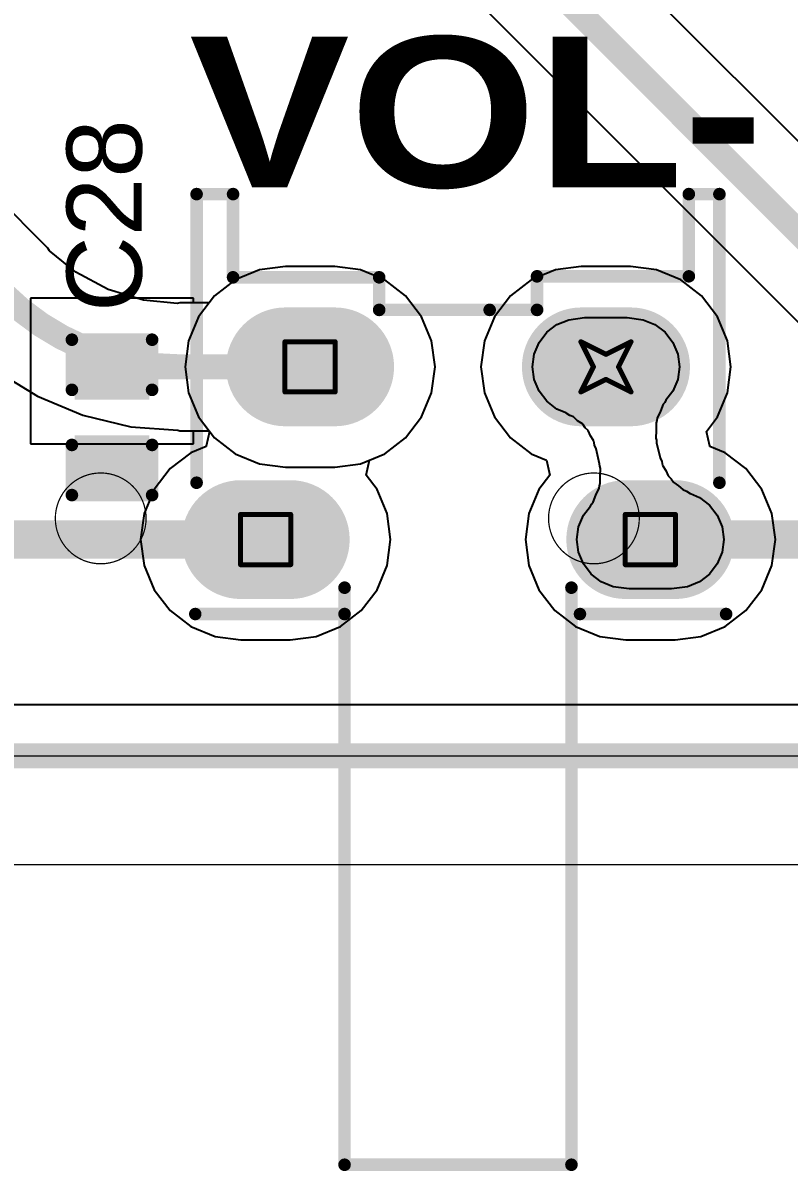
# Model space of a CAD drawing. Header units: inches. Extents: x -5 to 501, y -9 to 81.
# Drawn here: x 49.01 to 56.78, y -4.21 to 7.42 of the extents above; entities that cross this region are included whole.
import ezdxf

# ---------------------------------------------------------------- set-up
doc = ezdxf.new("R2010")
doc.units = ezdxf.units.IN
for name, color, linetype in [('Board Outline', 216, 'Continuous'), ('Bottom Layer', 5, 'Continuous'), ('Bottom Solder', 6, 'Continuous'), ('Drill Drawing', 1, 'Continuous'), ('Ground', 16, 'Continuous'), ('Mechanical 4', 56, 'Continuous'), ('Multi-Layer', 9, 'Continuous'), ('Pad Holes', 156, 'Continuous'), ('Power', 76, 'Continuous'), ('Top Layer', 1, 'Continuous'), ('Top Overlay', 2, 'Continuous'), ('Top Paste', 8, 'Continuous'), ('Top Solder', 216, 'Continuous')]:
    doc.layers.add(name, color=color, linetype=linetype)
doc.styles.add('Arial', font='', dxfattribs={"height": 0.2})
doc.styles.add('Arial Black_Bold', font='', dxfattribs={"height": 0.2})
doc.styles.get('Arial').set_extended_font_data('Arial')
doc.styles.get('Arial Black_Bold').set_extended_font_data('Arial Black', bold=True)

msp = doc.modelspace()

# ---------------------------------------------------------------- hatches: boundary and pattern name
at = {"layer": 'Bottom Layer'}
h = msp.add_hatch(color=5, dxfattribs=at)
edge = h.paths.add_edge_path()
edge.add_arc((51.672, 3.941), 0.5, 90, 270)
edge.add_line((51.672, 3.441), (52.172, 3.441))
edge.add_arc((52.172, 3.941), 0.5, 270, 450)
edge.add_line((52.172, 4.441), (51.672, 4.441))
h = msp.add_hatch(color=5, dxfattribs=at)
edge = h.paths.add_edge_path()
edge.add_arc((54.672, 3.941), 0.5, 90, 270)
edge.add_line((54.672, 3.441), (55.172, 3.441))
edge.add_arc((55.172, 3.941), 0.5, 270, 450)
edge.add_line((55.172, 4.441), (54.672, 4.441))
h = msp.add_hatch(color=5, dxfattribs=at)
edge = h.paths.add_edge_path()
edge.add_arc((51.222, 2.191), 0.5, 90, 270)
edge.add_line((51.222, 1.691), (51.722, 1.691))
edge.add_arc((51.722, 2.191), 0.5, 270, 450)
edge.add_line((51.722, 2.691), (51.222, 2.691))
h = msp.add_hatch(color=5, dxfattribs=at)
edge = h.paths.add_edge_path()
edge.add_arc((55.122, 2.191), 0.5, 90, 270)
edge.add_line((55.122, 1.691), (55.622, 1.691))
edge.add_arc((55.622, 2.191), 0.5, 270, 450)
edge.add_line((55.622, 2.691), (55.122, 2.691))
at = {"layer": 'Bottom Solder'}
h = msp.add_hatch(color=6, dxfattribs=at)
edge = h.paths.add_edge_path()
edge.add_arc((51.672, 3.941), 0.602, 90, 270)
edge.add_line((51.672, 3.339), (52.172, 3.339))
edge.add_arc((52.172, 3.941), 0.602, 270, 450)
edge.add_line((52.172, 4.543), (51.672, 4.543))
h = msp.add_hatch(color=6, dxfattribs=at)
edge = h.paths.add_edge_path()
edge.add_arc((54.672, 3.941), 0.602, 90, 270)
edge.add_line((54.672, 3.339), (55.172, 3.339))
edge.add_arc((55.172, 3.941), 0.602, 270, 450)
edge.add_line((55.172, 4.543), (54.672, 4.543))
h = msp.add_hatch(color=6, dxfattribs=at)
edge = h.paths.add_edge_path()
edge.add_arc((51.222, 2.191), 0.602, 90, 270)
edge.add_line((51.222, 1.589), (51.722, 1.589))
edge.add_arc((51.722, 2.191), 0.602, 270, 450)
edge.add_line((51.722, 2.793), (51.222, 2.793))
h = msp.add_hatch(color=6, dxfattribs=at)
edge = h.paths.add_edge_path()
edge.add_arc((55.122, 2.191), 0.602, 90, 270)
edge.add_line((55.122, 1.589), (55.622, 1.589))
edge.add_arc((55.622, 2.191), 0.602, 270, 450)
edge.add_line((55.622, 2.793), (55.122, 2.793))
at = {"layer": 'Ground'}
h = msp.add_hatch(color=16, dxfattribs=at)
edge = h.paths.add_edge_path()
edge.add_arc((51.672, 3.941), 0.5, 90, 270)
edge.add_line((51.672, 3.441), (52.172, 3.441))
edge.add_arc((52.172, 3.941), 0.5, 270, 450)
edge.add_line((52.172, 4.441), (51.672, 4.441))
h = msp.add_hatch(color=16, dxfattribs=at)
edge = h.paths.add_edge_path()
edge.add_arc((54.672, 3.941), 0.5, 90, 270)
edge.add_line((54.672, 3.441), (55.172, 3.441))
edge.add_arc((55.172, 3.941), 0.5, 270, 450)
edge.add_line((55.172, 4.441), (54.672, 4.441))
h = msp.add_hatch(color=16, dxfattribs=at)
edge = h.paths.add_edge_path()
edge.add_arc((51.222, 2.191), 0.5, 90, 270)
edge.add_line((51.222, 1.691), (51.722, 1.691))
edge.add_arc((51.722, 2.191), 0.5, 270, 450)
edge.add_line((51.722, 2.691), (51.222, 2.691))
h = msp.add_hatch(color=16, dxfattribs=at)
edge = h.paths.add_edge_path()
edge.add_arc((55.122, 2.191), 0.5, 90, 270)
edge.add_line((55.122, 1.691), (55.622, 1.691))
edge.add_arc((55.622, 2.191), 0.5, 270, 450)
edge.add_line((55.622, 2.691), (55.122, 2.691))
at = {"layer": 'Multi-Layer'}
h = msp.add_hatch(color=9, dxfattribs=at)
edge = h.paths.add_edge_path()
edge.add_arc((51.672, 3.941), 0.5, 90, 270)
edge.add_line((51.672, 3.441), (52.172, 3.441))
edge.add_arc((52.172, 3.941), 0.5, 270, 450)
edge.add_line((52.172, 4.441), (51.672, 4.441))
h = msp.add_hatch(color=9, dxfattribs=at)
edge = h.paths.add_edge_path()
edge.add_arc((54.672, 3.941), 0.5, 90, 270)
edge.add_line((54.672, 3.441), (55.172, 3.441))
edge.add_arc((55.172, 3.941), 0.5, 270, 450)
edge.add_line((55.172, 4.441), (54.672, 4.441))
h = msp.add_hatch(color=9, dxfattribs=at)
edge = h.paths.add_edge_path()
edge.add_arc((51.222, 2.191), 0.5, 90, 270)
edge.add_line((51.222, 1.691), (51.722, 1.691))
edge.add_arc((51.722, 2.191), 0.5, 270, 450)
edge.add_line((51.722, 2.691), (51.222, 2.691))
h = msp.add_hatch(color=9, dxfattribs=at)
edge = h.paths.add_edge_path()
edge.add_arc((55.122, 2.191), 0.5, 90, 270)
edge.add_line((55.122, 1.691), (55.622, 1.691))
edge.add_arc((55.622, 2.191), 0.5, 270, 450)
edge.add_line((55.622, 2.691), (55.122, 2.691))
at = {"layer": 'Pad Holes'}
h = msp.add_hatch(color=7, dxfattribs=at)
edge = h.paths.add_edge_path()
edge.add_arc((51.772, 3.941), 0.3, 90, 270)
edge.add_line((51.772, 3.641), (52.072, 3.641))
edge.add_arc((52.072, 3.941), 0.3, 270, 450)
edge.add_line((52.072, 4.241), (51.772, 4.241))
h = msp.add_hatch(color=7, dxfattribs=at)
edge = h.paths.add_edge_path()
edge.add_arc((54.772, 3.941), 0.3, 90, 270)
edge.add_line((54.772, 3.641), (55.072, 3.641))
edge.add_arc((55.072, 3.941), 0.3, 270, 450)
edge.add_line((55.072, 4.241), (54.772, 4.241))
h = msp.add_hatch(color=7, dxfattribs=at)
edge = h.paths.add_edge_path()
edge.add_arc((51.322, 2.191), 0.3, 90, 270)
edge.add_line((51.322, 1.891), (51.622, 1.891))
edge.add_arc((51.622, 2.191), 0.3, 270, 450)
edge.add_line((51.622, 2.491), (51.322, 2.491))
h = msp.add_hatch(color=7, dxfattribs=at)
edge = h.paths.add_edge_path()
edge.add_arc((55.222, 2.191), 0.3, 90, 270)
edge.add_line((55.222, 1.891), (55.522, 1.891))
edge.add_arc((55.522, 2.191), 0.3, 270, 450)
edge.add_line((55.522, 2.491), (55.222, 2.491))
at = {"layer": 'Power'}
h = msp.add_hatch(color=76, dxfattribs=at)
edge = h.paths.add_edge_path()
edge.add_arc((51.672, 3.941), 0.5, 90, 270)
edge.add_line((51.672, 3.441), (52.172, 3.441))
edge.add_arc((52.172, 3.941), 0.5, 270, 450)
edge.add_line((52.172, 4.441), (51.672, 4.441))
h = msp.add_hatch(color=76, dxfattribs=at)
edge = h.paths.add_edge_path()
edge.add_arc((54.672, 3.941), 0.5, 90, 270)
edge.add_line((54.672, 3.441), (55.172, 3.441))
edge.add_arc((55.172, 3.941), 0.5, 270, 450)
edge.add_line((55.172, 4.441), (54.672, 4.441))
h = msp.add_hatch(color=76, dxfattribs=at)
edge = h.paths.add_edge_path()
edge.add_arc((51.222, 2.191), 0.5, 90, 270)
edge.add_line((51.222, 1.691), (51.722, 1.691))
edge.add_arc((51.722, 2.191), 0.5, 270, 450)
edge.add_line((51.722, 2.691), (51.222, 2.691))
h = msp.add_hatch(color=76, dxfattribs=at)
edge = h.paths.add_edge_path()
edge.add_arc((55.122, 2.191), 0.5, 90, 270)
edge.add_line((55.122, 1.691), (55.622, 1.691))
edge.add_arc((55.622, 2.191), 0.5, 270, 450)
edge.add_line((55.622, 2.691), (55.122, 2.691))
at = {"layer": 'Top Layer'}
h = msp.add_hatch(color=1, dxfattribs=at)
edge = h.paths.add_edge_path()
edge.add_arc((51.672, 3.941), 0.5, 90, 270)
edge.add_line((51.672, 3.441), (52.172, 3.441))
edge.add_arc((52.172, 3.941), 0.5, 270, 450)
edge.add_line((52.172, 4.441), (51.672, 4.441))
h = msp.add_hatch(color=1, dxfattribs=at)
edge = h.paths.add_edge_path()
edge.add_arc((54.672, 3.941), 0.5, 90, 270)
edge.add_line((54.672, 3.441), (55.172, 3.441))
edge.add_arc((55.172, 3.941), 0.5, 270, 450)
edge.add_line((55.172, 4.441), (54.672, 4.441))
for points in [[(50.232, 3.67), (49.597, 3.67), (49.597, 4.128), (50.232, 4.128)], [(50.232, 2.731), (49.597, 2.731), (49.597, 3.188), (50.232, 3.188)]]:
    msp.add_hatch(color=1, dxfattribs=at).paths.add_polyline_path(points)
h = msp.add_hatch(color=1, dxfattribs=at)
edge = h.paths.add_edge_path()
edge.add_arc((51.222, 2.191), 0.5, 90, 270)
edge.add_line((51.222, 1.691), (51.722, 1.691))
edge.add_arc((51.722, 2.191), 0.5, 270, 450)
edge.add_line((51.722, 2.691), (51.222, 2.691))
h = msp.add_hatch(color=1, dxfattribs=at)
edge = h.paths.add_edge_path()
edge.add_arc((55.122, 2.191), 0.5, 90, 270)
edge.add_line((55.122, 1.691), (55.622, 1.691))
edge.add_arc((55.622, 2.191), 0.5, 270, 450)
edge.add_line((55.622, 2.691), (55.122, 2.691))
at = {"layer": 'Top Paste'}
for points in [[(50.232, 3.67), (49.597, 3.67), (49.597, 4.128), (50.232, 4.128)], [(50.232, 2.731), (49.597, 2.731), (49.597, 3.188), (50.232, 3.188)]]:
    msp.add_hatch(color=8, dxfattribs=at).paths.add_polyline_path(points)
at = {"layer": 'Top Solder'}
h = msp.add_hatch(color=216, dxfattribs=at)
edge = h.paths.add_edge_path()
edge.add_arc((51.672, 3.941), 0.602, 90, 270)
edge.add_line((51.672, 3.339), (52.172, 3.339))
edge.add_arc((52.172, 3.941), 0.602, 270, 450)
edge.add_line((52.172, 4.543), (51.672, 4.543))
h = msp.add_hatch(color=216, dxfattribs=at)
edge = h.paths.add_edge_path()
edge.add_arc((54.672, 3.941), 0.602, 90, 270)
edge.add_line((54.672, 3.339), (55.172, 3.339))
edge.add_arc((55.172, 3.941), 0.602, 270, 450)
edge.add_line((55.172, 4.543), (54.672, 4.543))
for points in [[(50.292, 3.61), (49.537, 3.61), (49.537, 4.187), (50.292, 4.187)], [(50.292, 2.671), (49.537, 2.671), (49.537, 3.248), (50.292, 3.248)]]:
    msp.add_hatch(color=216, dxfattribs=at).paths.add_polyline_path(points)
h = msp.add_hatch(color=216, dxfattribs=at)
edge = h.paths.add_edge_path()
edge.add_arc((51.222, 2.191), 0.602, 90, 270)
edge.add_line((51.222, 1.589), (51.722, 1.589))
edge.add_arc((51.722, 2.191), 0.602, 270, 450)
edge.add_line((51.722, 2.793), (51.222, 2.793))
h = msp.add_hatch(color=216, dxfattribs=at)
edge = h.paths.add_edge_path()
edge.add_arc((55.122, 2.191), 0.602, 90, 270)
edge.add_line((55.122, 1.589), (55.622, 1.589))
edge.add_arc((55.622, 2.191), 0.602, 270, 450)
edge.add_line((55.622, 2.793), (55.122, 2.793))

# ---------------------------------------------------------------- linework, layer by layer
at = {"layer": 'Board Outline'}
msp.add_lwpolyline([(0, 0, 0.254, 0.254, 0), (115, 0, 0.254, 0.254, 0)], format="xyseb", dxfattribs=at)
at = {"layer": 'Bottom Layer'}
for p, q in [((46.59, 14.673), (57.036, 4.227)), ((49.265, 5.143), (42.553, 11.855)), ((57.952, 5.143), (51.705, 11.39)), ((49.282, 5.117), (49.265, 5.143)), ((49.547, 4.9), (49.282, 5.117)), ((49.876, 4.724), (49.547, 4.9)), ((51.409, 4.923), (51.164, 4.821)), ((51.672, 4.958), (51.409, 4.923)), ((52.172, 4.958), (51.672, 4.958)), ((52.435, 4.923), (52.172, 4.958)), ((52.68, 4.821), (52.435, 4.923)), ((51.164, 4.821), (50.953, 4.66)), ((52.891, 4.66), (52.68, 4.821)), ((50.233, 4.616), (49.876, 4.724)), ((50.953, 4.66), (50.898, 4.588)), ((53.052, 4.449), (52.891, 4.66)), ((50.574, 4.582), (50.233, 4.616)), ((50.603, 4.588), (50.574, 4.582)), ((50.898, 4.588), (50.603, 4.588)), ((53.154, 4.204), (53.052, 4.449)), ((53.189, 3.941), (53.154, 4.204)), ((48.732, 3.904), (49.158, 3.643)), ((53.154, 3.678), (53.189, 3.941)), ((49.158, 3.643), (49.619, 3.452)), ((53.052, 3.433), (53.154, 3.678)), ((49.619, 3.452), (50.105, 3.335)), ((52.891, 3.222), (53.052, 3.433)), ((50.105, 3.335), (50.582, 3.298)), ((50.582, 3.298), (50.603, 3.294)), ((50.603, 3.294), (50.898, 3.294)), ((50.898, 3.294), (50.953, 3.222)), ((50.953, 3.222), (51.164, 3.061)), ((52.68, 3.061), (52.891, 3.222)), ((51.164, 3.061), (51.409, 2.959)), ((52.435, 2.959), (52.68, 3.061)), ((51.409, 2.959), (51.672, 2.924)), ((51.672, 2.924), (52.172, 2.924)), ((52.172, 2.924), (52.435, 2.959)), ((96.027, 0.518), (26.702, 0.518))]:
    msp.add_line(p, q, dxfattribs=at)
for points in [[(47.048, 15.131, 0.254, 0.254, 0), (57.494, 4.685, 0.254, 0.254, 0)], [(50.603, 3.941, 0.254, 0.254, -0.198912), (48.807, 4.685, 0.254, 0.254, 0)], [(50.603, 3.941, 0.254, 0.254, 0), (51.922, 3.941, 0.254, 0.254, 0)]]:
    msp.add_lwpolyline(points, format="xyseb", dxfattribs=at)
for points in [[(50.54, 3.941, 0.127, 0.127, 1), (50.667, 3.941, 0.127, 0.127, 1)], [(50.54, 3.941, 0.127, 0.127, 1), (50.667, 3.941, 0.127, 0.127, 1)], [(51.858, 3.941, 0.127, 0.127, 1), (51.985, 3.941, 0.127, 0.127, 1)]]:
    msp.add_lwpolyline(points, format="xyseb", close=True, dxfattribs=at)
at = {"layer": 'Drill Drawing'}
for points in [[(51.668, 4.195, 0.0508, 0.0508, 0), (52.176, 4.195, 0.0508, 0.0508, 0)], [(51.668, 3.687, 0.0508, 0.0508, 0), (51.668, 4.195, 0.0508, 0.0508, 0)], [(52.176, 3.687, 0.0508, 0.0508, 0), (52.176, 4.195, 0.0508, 0.0508, 0)], [(54.668, 4.195, 0.0508, 0.0508, 0), (54.922, 4.068, 0.0508, 0.0508, 0)], [(54.668, 4.195, 0.0508, 0.0508, 0), (54.795, 3.941, 0.0508, 0.0508, 0)], [(54.922, 4.068, 0.0508, 0.0508, 0), (55.176, 4.195, 0.0508, 0.0508, 0)], [(55.049, 3.941, 0.0508, 0.0508, 0), (55.176, 4.195, 0.0508, 0.0508, 0)], [(54.668, 3.687, 0.0508, 0.0508, 0), (54.795, 3.941, 0.0508, 0.0508, 0)], [(55.049, 3.941, 0.0508, 0.0508, 0), (55.176, 3.687, 0.0508, 0.0508, 0)], [(54.668, 3.687, 0.0508, 0.0508, 0), (54.922, 3.814, 0.0508, 0.0508, 0)], [(54.922, 3.814, 0.0508, 0.0508, 0), (55.176, 3.687, 0.0508, 0.0508, 0)], [(51.668, 3.687, 0.0508, 0.0508, 0), (52.176, 3.687, 0.0508, 0.0508, 0)], [(51.218, 2.445, 0.0508, 0.0508, 0), (51.726, 2.445, 0.0508, 0.0508, 0)], [(51.218, 1.937, 0.0508, 0.0508, 0), (51.218, 2.445, 0.0508, 0.0508, 0)], [(51.726, 1.937, 0.0508, 0.0508, 0), (51.726, 2.445, 0.0508, 0.0508, 0)], [(55.118, 2.445, 0.0508, 0.0508, 0), (55.626, 2.445, 0.0508, 0.0508, 0)], [(55.118, 1.937, 0.0508, 0.0508, 0), (55.118, 2.445, 0.0508, 0.0508, 0)], [(55.626, 1.937, 0.0508, 0.0508, 0), (55.626, 2.445, 0.0508, 0.0508, 0)], [(51.218, 1.937, 0.0508, 0.0508, 0), (51.726, 1.937, 0.0508, 0.0508, 0)], [(55.118, 1.937, 0.0508, 0.0508, 0), (55.626, 1.937, 0.0508, 0.0508, 0)]]:
    msp.add_lwpolyline(points, format="xyseb", dxfattribs=at)
for points in [[(51.655, 4.195, 0.0254, 0.0254, 1), (51.681, 4.195, 0.0254, 0.0254, 1)], [(51.655, 4.195, 0.0254, 0.0254, 1), (51.681, 4.195, 0.0254, 0.0254, 1)], [(52.163, 4.195, 0.0254, 0.0254, 1), (52.189, 4.195, 0.0254, 0.0254, 1)], [(52.163, 4.195, 0.0254, 0.0254, 1), (52.189, 4.195, 0.0254, 0.0254, 1)], [(54.655, 4.195, 0.0254, 0.0254, 1), (54.681, 4.195, 0.0254, 0.0254, 1)], [(54.655, 4.195, 0.0254, 0.0254, 1), (54.681, 4.195, 0.0254, 0.0254, 1)], [(55.163, 4.195, 0.0254, 0.0254, 1), (55.189, 4.195, 0.0254, 0.0254, 1)], [(55.163, 4.195, 0.0254, 0.0254, 1), (55.189, 4.195, 0.0254, 0.0254, 1)], [(54.909, 4.068, 0.0254, 0.0254, 1), (54.935, 4.068, 0.0254, 0.0254, 1)], [(54.909, 4.068, 0.0254, 0.0254, 1), (54.935, 4.068, 0.0254, 0.0254, 1)], [(54.782, 3.941, 0.0254, 0.0254, 1), (54.808, 3.941, 0.0254, 0.0254, 1)], [(54.782, 3.941, 0.0254, 0.0254, 1), (54.808, 3.941, 0.0254, 0.0254, 1)], [(55.036, 3.941, 0.0254, 0.0254, 1), (55.062, 3.941, 0.0254, 0.0254, 1)], [(55.036, 3.941, 0.0254, 0.0254, 1), (55.062, 3.941, 0.0254, 0.0254, 1)], [(54.909, 3.814, 0.0254, 0.0254, 1), (54.935, 3.814, 0.0254, 0.0254, 1)], [(54.909, 3.814, 0.0254, 0.0254, 1), (54.935, 3.814, 0.0254, 0.0254, 1)], [(51.655, 3.687, 0.0254, 0.0254, 1), (51.681, 3.687, 0.0254, 0.0254, 1)], [(51.655, 3.687, 0.0254, 0.0254, 1), (51.681, 3.687, 0.0254, 0.0254, 1)], [(52.163, 3.687, 0.0254, 0.0254, 1), (52.189, 3.687, 0.0254, 0.0254, 1)], [(52.163, 3.687, 0.0254, 0.0254, 1), (52.189, 3.687, 0.0254, 0.0254, 1)], [(54.655, 3.687, 0.0254, 0.0254, 1), (54.681, 3.687, 0.0254, 0.0254, 1)], [(54.655, 3.687, 0.0254, 0.0254, 1), (54.681, 3.687, 0.0254, 0.0254, 1)], [(55.163, 3.687, 0.0254, 0.0254, 1), (55.189, 3.687, 0.0254, 0.0254, 1)], [(55.163, 3.687, 0.0254, 0.0254, 1), (55.189, 3.687, 0.0254, 0.0254, 1)], [(51.205, 2.445, 0.0254, 0.0254, 1), (51.231, 2.445, 0.0254, 0.0254, 1)], [(51.205, 2.445, 0.0254, 0.0254, 1), (51.231, 2.445, 0.0254, 0.0254, 1)], [(51.713, 2.445, 0.0254, 0.0254, 1), (51.739, 2.445, 0.0254, 0.0254, 1)], [(51.713, 2.445, 0.0254, 0.0254, 1), (51.739, 2.445, 0.0254, 0.0254, 1)], [(55.105, 2.445, 0.0254, 0.0254, 1), (55.131, 2.445, 0.0254, 0.0254, 1)], [(55.105, 2.445, 0.0254, 0.0254, 1), (55.131, 2.445, 0.0254, 0.0254, 1)], [(55.613, 2.445, 0.0254, 0.0254, 1), (55.639, 2.445, 0.0254, 0.0254, 1)], [(55.613, 2.445, 0.0254, 0.0254, 1), (55.639, 2.445, 0.0254, 0.0254, 1)], [(51.205, 1.937, 0.0254, 0.0254, 1), (51.231, 1.937, 0.0254, 0.0254, 1)], [(51.205, 1.937, 0.0254, 0.0254, 1), (51.231, 1.937, 0.0254, 0.0254, 1)], [(51.713, 1.937, 0.0254, 0.0254, 1), (51.739, 1.937, 0.0254, 0.0254, 1)], [(51.713, 1.937, 0.0254, 0.0254, 1), (51.739, 1.937, 0.0254, 0.0254, 1)], [(55.105, 1.937, 0.0254, 0.0254, 1), (55.131, 1.937, 0.0254, 0.0254, 1)], [(55.105, 1.937, 0.0254, 0.0254, 1), (55.131, 1.937, 0.0254, 0.0254, 1)], [(55.613, 1.937, 0.0254, 0.0254, 1), (55.639, 1.937, 0.0254, 0.0254, 1)], [(55.613, 1.937, 0.0254, 0.0254, 1), (55.639, 1.937, 0.0254, 0.0254, 1)]]:
    msp.add_lwpolyline(points, format="xyseb", close=True, dxfattribs=at)
at = {"layer": 'Ground'}
for p, q in [((51.409, 4.923), (51.164, 4.821)), ((51.672, 4.958), (51.409, 4.923)), ((52.172, 4.958), (51.672, 4.958)), ((52.435, 4.923), (52.172, 4.958)), ((52.68, 4.821), (52.435, 4.923)), ((51.164, 4.821), (50.953, 4.66)), ((52.891, 4.66), (52.68, 4.821)), ((50.953, 4.66), (50.791, 4.449)), ((53.052, 4.449), (52.891, 4.66)), ((50.791, 4.449), (50.69, 4.204)), ((53.154, 4.204), (53.052, 4.449)), ((50.69, 4.204), (50.655, 3.941)), ((53.189, 3.941), (53.154, 4.204)), ((50.655, 3.941), (50.69, 3.678)), ((53.154, 3.678), (53.189, 3.941)), ((50.69, 3.678), (50.791, 3.433)), ((53.052, 3.433), (53.154, 3.678)), ((50.791, 3.433), (50.953, 3.222)), ((52.891, 3.222), (53.052, 3.433)), ((50.953, 3.222), (51.164, 3.061)), ((52.68, 3.061), (52.891, 3.222)), ((51.164, 3.061), (51.409, 2.959)), ((52.435, 2.959), (52.68, 3.061)), ((51.409, 2.959), (51.672, 2.924)), ((51.672, 2.924), (52.172, 2.924)), ((52.172, 2.924), (52.435, 2.959)), ((96.027, 0.518), (0.518, 0.518))]:
    msp.add_line(p, q, dxfattribs=at)
at = {"layer": 'Mechanical 4'}
for points in [[(50.26, 2.406, 0.0127, 0.0127, 1), (49.34, 2.406, 0.0127, 0.0127, 1)], [(55.26, 2.406, 0.0127, 0.0127, 1), (54.34, 2.406, 0.0127, 0.0127, 1)], [(49.337, 2.406, 0.00635, 0.00635, 1), (49.343, 2.406, 0.00635, 0.00635, 1)], [(50.257, 2.406, 0.00635, 0.00635, 1), (50.263, 2.406, 0.00635, 0.00635, 1)], [(54.337, 2.406, 0.00635, 0.00635, 1), (54.343, 2.406, 0.00635, 0.00635, 1)], [(55.257, 2.406, 0.00635, 0.00635, 1), (55.263, 2.406, 0.00635, 0.00635, 1)]]:
    msp.add_lwpolyline(points, format="xyseb", close=True, dxfattribs=at)
for points in [[(0.001, -0.002, 0.0127, 0.0127, 0), (115.001, -0.002, 0.0127, 0.0127, 0)], [(4.678, -1.102, 0.0127, 0.0127, 0), (110.278, -1.102, 0.0127, 0.0127, 0)]]:
    msp.add_lwpolyline(points, format="xyseb", dxfattribs=at)
at = {"layer": 'Power'}
for p, q in [((51.409, 4.923), (51.164, 4.821)), ((51.672, 4.958), (51.409, 4.923)), ((52.172, 4.958), (51.672, 4.958)), ((52.435, 4.923), (52.172, 4.958)), ((52.68, 4.821), (52.435, 4.923)), ((54.409, 4.923), (54.164, 4.821)), ((54.672, 4.958), (54.409, 4.923)), ((55.172, 4.958), (54.672, 4.958)), ((55.435, 4.923), (55.172, 4.958)), ((55.68, 4.821), (55.435, 4.923)), ((51.164, 4.821), (50.953, 4.66)), ((52.891, 4.66), (52.68, 4.821)), ((54.164, 4.821), (53.953, 4.66)), ((55.891, 4.66), (55.68, 4.821)), ((50.953, 4.66), (50.791, 4.449)), ((53.052, 4.449), (52.891, 4.66)), ((53.953, 4.66), (53.791, 4.449)), ((56.052, 4.449), (55.891, 4.66)), ((50.791, 4.449), (50.69, 4.204)), ((53.154, 4.204), (53.052, 4.449)), ((53.791, 4.449), (53.69, 4.204)), ((54.544, 4.418), (54.706, 4.44)), ((54.706, 4.44), (55.138, 4.44)), ((55.138, 4.44), (55.3, 4.418)), ((56.154, 4.204), (56.052, 4.449)), ((54.322, 4.291), (54.425, 4.369)), ((54.425, 4.369), (54.544, 4.418)), ((55.3, 4.418), (55.419, 4.369)), ((55.419, 4.369), (55.521, 4.291)), ((50.69, 4.204), (50.655, 3.941)), ((53.189, 3.941), (53.154, 4.204)), ((53.69, 4.204), (53.655, 3.941)), ((54.195, 4.069), (54.244, 4.188)), ((54.244, 4.188), (54.322, 4.291)), ((55.521, 4.291), (55.6, 4.188)), ((55.6, 4.188), (55.649, 4.069)), ((56.189, 3.941), (56.154, 4.204)), ((54.178, 3.941), (54.195, 4.069)), ((55.649, 4.069), (55.666, 3.941)), ((50.655, 3.941), (50.69, 3.678)), ((53.154, 3.678), (53.189, 3.941)), ((53.655, 3.941), (53.69, 3.678)), ((54.195, 3.813), (54.178, 3.941)), ((55.666, 3.941), (55.649, 3.813)), ((56.154, 3.678), (56.189, 3.941)), ((54.244, 3.694), (54.195, 3.813)), ((55.649, 3.813), (55.6, 3.694)), ((50.69, 3.678), (50.791, 3.433)), ((53.052, 3.433), (53.154, 3.678)), ((53.69, 3.678), (53.791, 3.433)), ((54.322, 3.592), (54.244, 3.694)), ((55.6, 3.694), (55.53, 3.603)), ((56.052, 3.433), (56.154, 3.678)), ((54.425, 3.513), (54.322, 3.592)), ((54.516, 3.475), (54.425, 3.513)), ((55.475, 3.491), (55.441, 3.421)), ((55.502, 3.563), (55.475, 3.491)), ((55.519, 3.581), (55.502, 3.563)), ((55.53, 3.603), (55.519, 3.581)), ((50.791, 3.433), (50.903, 3.287)), ((52.891, 3.222), (53.052, 3.433)), ((53.791, 3.433), (53.953, 3.222)), ((54.518, 3.474), (54.516, 3.475)), ((54.52, 3.473), (54.518, 3.474)), ((54.556, 3.449), (54.52, 3.473)), ((54.594, 3.435), (54.556, 3.449)), ((54.635, 3.395), (54.594, 3.435)), ((54.684, 3.363), (54.635, 3.395)), ((55.439, 3.397), (55.43, 3.374)), ((55.43, 3.374), (55.432, 3.297)), ((55.441, 3.421), (55.439, 3.397)), ((55.941, 3.287), (56.052, 3.433)), ((50.903, 3.287), (50.868, 3.136)), ((54.685, 3.361), (54.684, 3.363)), ((54.687, 3.36), (54.685, 3.361)), ((54.688, 3.359), (54.687, 3.36)), ((54.711, 3.324), (54.688, 3.359)), ((54.741, 3.296), (54.711, 3.324)), ((54.765, 3.242), (54.741, 3.296)), ((55.432, 3.297), (55.427, 3.22)), ((55.976, 3.136), (55.941, 3.287)), ((52.68, 3.061), (52.891, 3.222)), ((53.953, 3.222), (54.164, 3.061)), ((54.796, 3.195), (54.765, 3.242)), ((54.797, 3.193), (54.796, 3.195)), ((54.799, 3.19), (54.797, 3.193)), ((54.806, 3.149), (54.799, 3.19)), ((54.823, 3.111), (54.806, 3.149)), ((55.427, 3.22), (55.435, 3.197)), ((55.435, 3.197), (55.436, 3.172)), ((55.436, 3.172), (55.471, 3.021)), ((50.714, 3.071), (50.503, 2.91)), ((50.868, 3.135), (50.714, 3.071)), ((50.868, 3.136), (50.868, 3.135)), ((52.526, 2.997), (52.68, 3.061)), ((54.164, 3.061), (54.318, 2.997)), ((54.858, 2.96), (54.823, 3.111)), ((55.976, 3.135), (55.976, 3.136)), ((56.13, 3.071), (55.976, 3.135)), ((56.341, 2.91), (56.13, 3.071)), ((50.503, 2.91), (50.341, 2.699)), ((52.491, 2.845), (52.525, 2.996)), ((52.525, 2.996), (52.526, 2.997)), ((54.318, 2.997), (54.318, 2.996)), ((54.318, 2.996), (54.353, 2.845)), ((54.859, 2.935), (54.858, 2.96)), ((54.867, 2.912), (54.859, 2.935)), ((54.862, 2.835), (54.867, 2.912)), ((55.471, 3.021), (55.488, 2.983)), ((55.488, 2.983), (55.495, 2.942)), ((55.495, 2.942), (55.497, 2.939)), ((55.497, 2.939), (55.498, 2.937)), ((55.498, 2.937), (55.529, 2.89)), ((56.503, 2.699), (56.341, 2.91)), ((52.602, 2.699), (52.491, 2.845)), ((54.353, 2.845), (54.242, 2.699)), ((54.864, 2.758), (54.862, 2.835)), ((55.529, 2.89), (55.553, 2.836)), ((55.553, 2.836), (55.583, 2.808)), ((55.583, 2.808), (55.606, 2.773)), ((50.341, 2.699), (50.24, 2.454)), ((52.704, 2.454), (52.602, 2.699)), ((54.242, 2.699), (54.14, 2.454)), ((54.819, 2.641), (54.853, 2.711)), ((54.853, 2.711), (54.855, 2.735)), ((54.855, 2.735), (54.864, 2.758)), ((55.606, 2.773), (55.607, 2.772)), ((55.607, 2.772), (55.609, 2.771)), ((55.609, 2.771), (55.61, 2.769)), ((55.61, 2.769), (55.659, 2.737)), ((55.659, 2.737), (55.7, 2.697)), ((55.7, 2.697), (55.738, 2.683)), ((55.738, 2.683), (55.774, 2.658)), ((56.604, 2.454), (56.503, 2.699)), ((54.775, 2.551), (54.792, 2.569)), ((54.792, 2.569), (54.819, 2.641)), ((55.774, 2.658), (55.776, 2.658)), ((55.776, 2.658), (55.778, 2.657)), ((55.778, 2.657), (55.869, 2.619)), ((55.869, 2.619), (55.972, 2.54)), ((50.24, 2.454), (50.205, 2.191)), ((52.739, 2.191), (52.704, 2.454)), ((54.14, 2.454), (54.105, 2.191)), ((54.694, 2.438), (54.764, 2.529)), ((54.764, 2.529), (54.775, 2.551)), ((55.972, 2.54), (56.05, 2.438)), ((56.639, 2.191), (56.604, 2.454)), ((54.645, 2.319), (54.694, 2.438)), ((56.05, 2.438), (56.099, 2.319)), ((54.628, 2.191), (54.645, 2.319)), ((56.099, 2.319), (56.116, 2.191)), ((50.205, 2.191), (50.24, 1.928)), ((52.704, 1.928), (52.739, 2.191)), ((54.105, 2.191), (54.14, 1.928)), ((54.645, 2.063), (54.628, 2.191)), ((56.116, 2.191), (56.099, 2.063)), ((56.604, 1.928), (56.639, 2.191)), ((54.694, 1.944), (54.645, 2.063)), ((56.099, 2.063), (56.05, 1.944)), ((50.24, 1.928), (50.341, 1.683)), ((52.602, 1.683), (52.704, 1.928)), ((54.14, 1.928), (54.242, 1.683)), ((54.773, 1.841), (54.694, 1.944)), ((56.05, 1.944), (55.972, 1.841)), ((56.503, 1.683), (56.604, 1.928)), ((54.875, 1.763), (54.773, 1.841)), ((54.994, 1.714), (54.875, 1.763)), ((55.869, 1.763), (55.75, 1.714)), ((55.972, 1.841), (55.869, 1.763)), ((50.341, 1.683), (50.503, 1.472)), ((52.441, 1.472), (52.602, 1.683)), ((54.242, 1.683), (54.403, 1.472)), ((55.156, 1.692), (54.994, 1.714)), ((55.588, 1.692), (55.156, 1.692)), ((55.75, 1.714), (55.588, 1.692)), ((56.341, 1.472), (56.503, 1.683)), ((50.503, 1.472), (50.714, 1.31)), ((52.23, 1.31), (52.441, 1.472)), ((54.403, 1.472), (54.614, 1.31)), ((56.13, 1.31), (56.341, 1.472)), ((50.714, 1.31), (50.959, 1.209)), ((51.985, 1.209), (52.23, 1.31)), ((54.614, 1.31), (54.859, 1.209)), ((55.885, 1.209), (56.13, 1.31)), ((50.959, 1.209), (51.222, 1.174)), ((51.222, 1.174), (51.722, 1.174)), ((51.722, 1.174), (51.985, 1.209)), ((54.859, 1.209), (55.122, 1.174)), ((55.122, 1.174), (55.622, 1.174)), ((55.622, 1.174), (55.885, 1.209)), ((82.816, 0.518), (0.518, 0.518))]:
    msp.add_line(p, q, dxfattribs=at)
at = {"layer": 'Top Layer'}
for p, q in [((51.409, 4.923), (51.164, 4.821)), ((51.672, 4.958), (51.409, 4.923)), ((52.172, 4.958), (51.672, 4.958)), ((52.435, 4.923), (52.172, 4.958)), ((52.68, 4.821), (52.435, 4.923)), ((51.164, 4.821), (50.953, 4.66)), ((52.891, 4.66), (52.68, 4.821)), ((50.953, 4.66), (50.898, 4.588)), ((53.052, 4.449), (52.891, 4.66)), ((50.74, 4.636), (49.089, 4.636)), ((49.089, 4.636), (49.089, 3.162)), ((50.74, 4.588), (50.74, 4.636)), ((50.898, 4.588), (50.74, 4.588)), ((53.154, 4.204), (53.052, 4.449)), ((53.189, 3.941), (53.154, 4.204)), ((53.154, 3.678), (53.189, 3.941)), ((53.052, 3.433), (53.154, 3.678)), ((52.891, 3.222), (53.052, 3.433)), ((50.74, 3.162), (50.74, 3.294)), ((50.74, 3.294), (50.898, 3.294)), ((50.898, 3.294), (50.953, 3.222)), ((49.089, 3.162), (50.74, 3.162)), ((50.953, 3.222), (51.164, 3.061)), ((52.68, 3.061), (52.891, 3.222)), ((51.164, 3.061), (51.409, 2.959)), ((52.435, 2.959), (52.68, 3.061)), ((51.409, 2.959), (51.672, 2.924)), ((51.672, 2.924), (52.172, 2.924)), ((52.172, 2.924), (52.435, 2.959)), ((100.544, 0.518), (0.518, 0.518))]:
    msp.add_line(p, q, dxfattribs=at)
for points in [[(49.914, 3.899, 0.254, 0.254, -0.198912), (50.016, 3.941, 0.254, 0.254, 0)], [(50.016, 3.941, 0.254, 0.254, 0), (51.922, 3.941, 0.254, 0.254, 0)], [(45.39, 2.191, 0.389, 0.389, 0), (51.472, 2.191, 0.389, 0.389, 0)], [(55.372, 2.191, 0.389, 0.389, 0), (61.454, 2.191, 0.389, 0.389, 0)]]:
    msp.add_lwpolyline(points, format="xyseb", dxfattribs=at)
for points in [[(49.851, 3.899, 0.127, 0.127, 1), (49.978, 3.899, 0.127, 0.127, 1)], [(49.953, 3.941, 0.127, 0.127, 1), (50.08, 3.941, 0.127, 0.127, 1)], [(49.953, 3.941, 0.127, 0.127, 1), (50.08, 3.941, 0.127, 0.127, 1)], [(51.858, 3.941, 0.127, 0.127, 1), (51.985, 3.941, 0.127, 0.127, 1)], [(51.375, 2.191, 0.195, 0.195, 1), (51.569, 2.191, 0.195, 0.195, 1)], [(55.275, 2.191, 0.195, 0.195, 1), (55.469, 2.191, 0.195, 0.195, 1)]]:
    msp.add_lwpolyline(points, format="xyseb", close=True, dxfattribs=at)
at = {"layer": 'Top Overlay'}
for points in [[(50.771, 5.691, 0.127, 0.127, 0), (51.142, 5.691, 0.127, 0.127, 0)], [(50.772, 2.767, 0.127, 0.127, 0), (50.772, 5.691, 0.127, 0.127, 0)], [(51.142, 4.848, 0.127, 0.127, 0), (51.142, 5.691, 0.127, 0.127, 0)], [(55.762, 5.691, 0.127, 0.127, 0), (56.072, 5.691, 0.127, 0.127, 0)], [(55.762, 4.858, 0.127, 0.127, 0), (55.762, 5.691, 0.127, 0.127, 0)], [(56.072, 2.767, 0.127, 0.127, 0), (56.072, 5.691, 0.127, 0.127, 0)], [(51.142, 4.848, 0.127, 0.127, 0), (52.623, 4.848, 0.127, 0.127, 0)], [(52.623, 4.518, 0.127, 0.127, 0), (52.623, 4.848, 0.127, 0.127, 0)], [(54.223, 4.858, 0.127, 0.127, 0), (55.762, 4.858, 0.127, 0.127, 0)], [(54.223, 4.518, 0.127, 0.127, 0), (54.223, 4.858, 0.127, 0.127, 0)], [(52.623, 4.518, 0.127, 0.127, 0), (53.743, 4.518, 0.127, 0.127, 0)], [(53.743, 4.518, 0.127, 0.127, 0), (54.223, 4.518, 0.127, 0.127, 0)], [(54.223, 4.518, 0.127, 0.127, 0), (54.224, 4.518, 0.127, 0.127, 0)], [(49.508, 4.216, 0.127, 0.127, 0), (50.321, 4.216, 0.127, 0.127, 0)], [(49.508, 3.708, 0.127, 0.127, 0), (49.508, 4.216, 0.127, 0.127, 0)], [(50.321, 3.708, 0.127, 0.127, 0), (50.321, 4.216, 0.127, 0.127, 0)], [(49.508, 2.642, 0.127, 0.127, 0), (49.508, 3.15, 0.127, 0.127, 0)], [(50.321, 2.642, 0.127, 0.127, 0), (50.321, 3.15, 0.127, 0.127, 0)], [(49.508, 2.642, 0.127, 0.127, 0), (50.321, 2.642, 0.127, 0.127, 0)], [(52.272, -4.142, 0.127, 0.127, 0), (52.272, 1.704, 0.127, 0.127, 0)], [(54.572, -4.142, 0.127, 0.127, 0), (54.572, 1.704, 0.127, 0.127, 0)], [(50.759, 1.437, 0.127, 0.127, 0), (52.272, 1.437, 0.127, 0.127, 0)], [(54.659, 1.437, 0.127, 0.127, 0), (56.14, 1.437, 0.127, 0.127, 0)], [(52.272, -4.142, 0.127, 0.127, 0), (54.572, -4.142, 0.127, 0.127, 0)]]:
    msp.add_lwpolyline(points, format="xyseb", dxfattribs=at)
for points in [[(50.74, 5.691, 0.0635, 0.0635, 1), (50.803, 5.691, 0.0635, 0.0635, 1)], [(50.74, 5.691, 0.0635, 0.0635, 1), (50.804, 5.691, 0.0635, 0.0635, 1)], [(51.11, 5.691, 0.0635, 0.0635, 1), (51.174, 5.691, 0.0635, 0.0635, 1)], [(51.11, 5.691, 0.0635, 0.0635, 1), (51.174, 5.691, 0.0635, 0.0635, 1)], [(55.73, 5.691, 0.0635, 0.0635, 1), (55.794, 5.691, 0.0635, 0.0635, 1)], [(55.731, 5.691, 0.0635, 0.0635, 1), (55.794, 5.691, 0.0635, 0.0635, 1)], [(56.04, 5.691, 0.0635, 0.0635, 1), (56.104, 5.691, 0.0635, 0.0635, 1)], [(56.04, 5.691, 0.0635, 0.0635, 1), (56.104, 5.691, 0.0635, 0.0635, 1)], [(51.11, 4.848, 0.0635, 0.0635, 1), (51.174, 4.848, 0.0635, 0.0635, 1)], [(51.11, 4.848, 0.0635, 0.0635, 1), (51.174, 4.848, 0.0635, 0.0635, 1)], [(52.591, 4.848, 0.0635, 0.0635, 1), (52.655, 4.848, 0.0635, 0.0635, 1)], [(52.591, 4.848, 0.0635, 0.0635, 1), (52.655, 4.848, 0.0635, 0.0635, 1)], [(54.191, 4.858, 0.0635, 0.0635, 1), (54.255, 4.858, 0.0635, 0.0635, 1)], [(54.191, 4.858, 0.0635, 0.0635, 1), (54.255, 4.858, 0.0635, 0.0635, 1)], [(55.731, 4.858, 0.0635, 0.0635, 1), (55.794, 4.858, 0.0635, 0.0635, 1)], [(55.731, 4.858, 0.0635, 0.0635, 1), (55.794, 4.858, 0.0635, 0.0635, 1)], [(52.591, 4.518, 0.0635, 0.0635, 1), (52.655, 4.518, 0.0635, 0.0635, 1)], [(52.591, 4.518, 0.0635, 0.0635, 1), (52.655, 4.518, 0.0635, 0.0635, 1)], [(53.711, 4.518, 0.0635, 0.0635, 1), (53.775, 4.518, 0.0635, 0.0635, 1)], [(53.711, 4.518, 0.0635, 0.0635, 1), (53.775, 4.518, 0.0635, 0.0635, 1)], [(54.191, 4.518, 0.0635, 0.0635, 1), (54.255, 4.518, 0.0635, 0.0635, 1)], [(54.191, 4.518, 0.0635, 0.0635, 1), (54.255, 4.518, 0.0635, 0.0635, 1)], [(54.191, 4.518, 0.0635, 0.0635, 1), (54.255, 4.518, 0.0635, 0.0635, 1)], [(54.192, 4.518, 0.0635, 0.0635, 1), (54.256, 4.518, 0.0635, 0.0635, 1)], [(49.476, 4.216, 0.0635, 0.0635, 1), (49.54, 4.216, 0.0635, 0.0635, 1)], [(49.476, 4.216, 0.0635, 0.0635, 1), (49.54, 4.216, 0.0635, 0.0635, 1)], [(50.289, 4.216, 0.0635, 0.0635, 1), (50.353, 4.216, 0.0635, 0.0635, 1)], [(50.289, 4.216, 0.0635, 0.0635, 1), (50.353, 4.216, 0.0635, 0.0635, 1)], [(49.476, 3.708, 0.0635, 0.0635, 1), (49.54, 3.708, 0.0635, 0.0635, 1)], [(50.289, 3.708, 0.0635, 0.0635, 1), (50.353, 3.708, 0.0635, 0.0635, 1)], [(49.476, 3.15, 0.0635, 0.0635, 1), (49.54, 3.15, 0.0635, 0.0635, 1)], [(50.289, 3.15, 0.0635, 0.0635, 1), (50.353, 3.15, 0.0635, 0.0635, 1)], [(50.74, 2.767, 0.0635, 0.0635, 1), (50.804, 2.767, 0.0635, 0.0635, 1)], [(56.04, 2.767, 0.0635, 0.0635, 1), (56.104, 2.767, 0.0635, 0.0635, 1)], [(49.476, 2.642, 0.0635, 0.0635, 1), (49.54, 2.642, 0.0635, 0.0635, 1)], [(49.476, 2.642, 0.0635, 0.0635, 1), (49.54, 2.642, 0.0635, 0.0635, 1)], [(50.289, 2.642, 0.0635, 0.0635, 1), (50.353, 2.642, 0.0635, 0.0635, 1)], [(50.289, 2.642, 0.0635, 0.0635, 1), (50.353, 2.642, 0.0635, 0.0635, 1)], [(52.24, 1.704, 0.0635, 0.0635, 1), (52.304, 1.704, 0.0635, 0.0635, 1)], [(54.54, 1.704, 0.0635, 0.0635, 1), (54.604, 1.704, 0.0635, 0.0635, 1)], [(50.727, 1.437, 0.0635, 0.0635, 1), (50.79, 1.437, 0.0635, 0.0635, 1)], [(52.24, 1.437, 0.0635, 0.0635, 1), (52.304, 1.437, 0.0635, 0.0635, 1)], [(54.627, 1.437, 0.0635, 0.0635, 1), (54.69, 1.437, 0.0635, 0.0635, 1)], [(56.108, 1.437, 0.0635, 0.0635, 1), (56.172, 1.437, 0.0635, 0.0635, 1)], [(52.24, -4.142, 0.0635, 0.0635, 1), (52.304, -4.142, 0.0635, 0.0635, 1)], [(52.24, -4.142, 0.0635, 0.0635, 1), (52.304, -4.142, 0.0635, 0.0635, 1)], [(54.54, -4.142, 0.0635, 0.0635, 1), (54.604, -4.142, 0.0635, 0.0635, 1)], [(54.54, -4.142, 0.0635, 0.0635, 1), (54.604, -4.142, 0.0635, 0.0635, 1)]]:
    msp.add_lwpolyline(points, format="xyseb", close=True, dxfattribs=at)

# ---------------------------------------------------------------- texts
at = {"layer": 'Top Overlay', "style": 'Arial Black_Bold'}
msp.add_text('VOL-', height=1.524, dxfattribs=at).set_placement((50.698, 5.761))
at = {"layer": 'Top Overlay', "style": 'Arial'}
msp.add_text('C28', height=0.762, rotation=90, dxfattribs=at).set_placement((50.216, 4.496))

doc.saveas('drawing.dxf')
